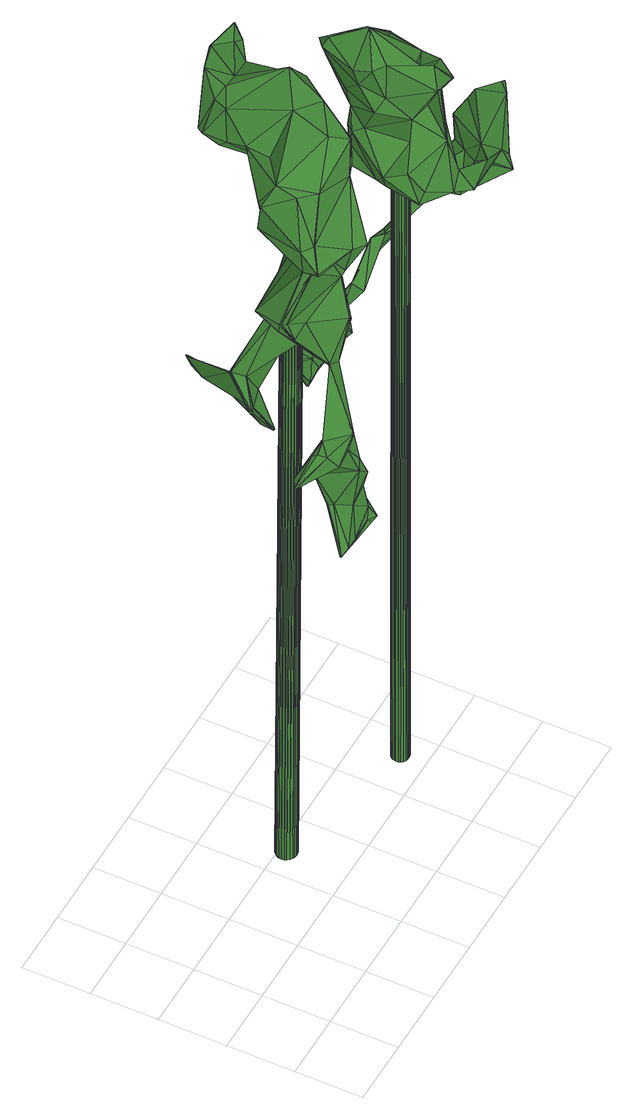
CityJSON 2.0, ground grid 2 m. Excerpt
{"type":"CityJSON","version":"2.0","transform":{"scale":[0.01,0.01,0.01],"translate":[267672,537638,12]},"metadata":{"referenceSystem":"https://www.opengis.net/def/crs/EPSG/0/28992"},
"CityObjects":{
"tree1":{"type":"SolitaryVegetationObject","attributes":{"gtid":8,"crown_width_m":5.99,"crown_median_z":33.62,"crown_r50_m":0.364,"crown_porosity":0.936,"trunk_H_m":20.65,"trunk_DBH_m":0.597,"trunk_radius_m":0.298,"trunk_base_height_m":12.97,"original_gtid":"8"},"geometry":[{"type":"Solid","lod":"3","boundaries":[[[[0,1,2]],[[3,4,5]],[[6,7,8]],[[6,8,9]],[[10,11,12]],[[13,14,15]],[[16,17,18]],[[19,16,20]],[[21,22,23]],[[24,25,26]],[[27,28,29]],[[21,23,30]],[[21,30,31]],[[23,32,30]],[[33,34,35]],[[36,37,38]],[[39,40,41]],[[42,43,44]],[[45,42,44]],[[46,39,47]],[[13,15,48]],[[49,50,45]],[[51,52,53]],[[13,51,54]],[[55,50,31]],[[13,56,52]],[[57,58,59]],[[60,61,62]],[[32,55,31]],[[3,2,1]],[[63,2,3]],[[31,30,32]],[[24,64,25]],[[65,25,64]],[[66,67,58]],[[68,69,70]],[[71,72,73]],[[74,55,32]],[[75,76,77]],[[78,1,0]],[[50,79,80]],[[49,81,22]],[[82,83,64]],[[84,85,86]],[[87,59,88]],[[89,5,90]],[[91,92,93]],[[18,17,14]],[[68,94,69]],[[39,46,95]],[[21,49,22]],[[31,50,49]],[[21,31,49]],[[96,97,42]],[[9,8,98]],[[46,81,99]],[[45,99,81]],[[100,101,102]],[[29,103,104]],[[65,105,47]],[[106,107,108]],[[95,40,39]],[[109,40,78]],[[0,109,78]],[[110,111,112]],[[45,50,80]],[[9,90,6]],[[97,79,74]],[[41,113,26]],[[13,54,14]],[[45,81,49]],[[39,65,47]],[[64,105,65]],[[62,71,114]],[[115,116,60]],[[25,39,26]],[[117,118,119]],[[120,57,121]],[[0,122,109]],[[123,109,122]],[[108,107,124]],[[41,26,39]],[[125,126,127]],[[16,128,17]],[[48,17,128]],[[12,129,10]],[[14,17,15]],[[48,15,17]],[[130,131,132]],[[32,133,74]],[[41,40,109]],[[78,40,95]],[[97,134,42]],[[12,135,124]],[[26,113,24]],[[136,117,94]],[[70,69,119]],[[137,116,138]],[[137,138,139]],[[44,43,140]],[[64,141,82]],[[104,142,29]],[[75,143,144]],[[72,145,146]],[[104,94,68]],[[112,121,36]],[[36,121,37]],[[35,90,33]],[[109,113,41]],[[72,146,73]],[[57,11,58]],[[120,11,57]],[[14,54,147]],[[101,28,102]],[[14,147,148]],[[119,69,117]],[[94,117,69]],[[149,150,27]],[[22,81,151]],[[47,81,46]],[[151,81,47]],[[87,88,67]],[[11,120,135]],[[39,25,65]],[[4,130,132]],[[152,82,141]],[[153,61,60]],[[154,61,153]],[[110,36,38]],[[130,3,1]],[[155,152,7]],[[156,27,150]],[[102,27,77]],[[155,157,152]],[[113,123,93]],[[66,11,10]],[[34,158,159]],[[160,111,161]],[[54,162,126]],[[163,164,165]],[[44,140,99]],[[44,99,45]],[[159,114,166]],[[68,149,104]],[[33,60,34]],[[27,167,149]],[[144,143,168]],[[7,169,8]],[[148,18,14]],[[16,18,20]],[[160,170,171]],[[94,104,103]],[[90,155,7]],[[90,7,6]],[[172,98,38]],[[112,36,110]],[[152,163,165]],[[152,165,7]],[[173,133,151]],[[5,155,90]],[[100,84,86]],[[139,98,172]],[[129,67,10]],[[78,132,131]],[[78,131,1]],[[174,95,132]],[[174,132,78]],[[172,38,175]],[[66,10,67]],[[98,139,9]],[[139,115,9]],[[108,76,106]],[[76,108,100]],[[27,102,28]],[[142,27,29]],[[166,176,177]],[[150,168,143]],[[178,34,159]],[[35,178,159]],[[172,137,139]],[[113,93,179]],[[180,70,119]],[[119,118,180]],[[35,34,178]],[[24,141,64]],[[181,182,38]],[[181,38,37]],[[168,68,183]],[[111,164,161]],[[184,185,169]],[[169,7,165]],[[100,186,84]],[[187,103,29]],[[116,115,138]],[[79,97,96]],[[156,77,27]],[[161,164,179]],[[114,71,73]],[[56,188,189]],[[73,166,114]],[[62,114,158]],[[158,114,159]],[[58,11,66]],[[74,190,97]],[[71,181,37]],[[3,5,89]],[[146,135,120]],[[42,134,43]],[[71,145,72]],[[58,67,88]],[[154,191,20]],[[124,107,12]],[[75,77,156]],[[192,60,116]],[[16,188,128]],[[23,22,151]],[[152,157,82]],[[166,177,63]],[[179,193,161]],[[137,51,53]],[[83,157,155]],[[83,82,157]],[[108,186,100]],[[121,145,71]],[[37,121,71]],[[160,112,111]],[[144,106,75]],[[121,112,120]],[[120,194,176]],[[195,43,134]],[[63,91,196]],[[182,175,38]],[[83,97,190]],[[197,83,190]],[[64,83,198]],[[64,198,105]],[[13,52,51]],[[57,84,186]],[[107,144,199]],[[106,144,107]],[[51,162,54]],[[147,200,148]],[[126,200,147]],[[140,132,95]],[[139,138,115]],[[62,127,181]],[[106,76,75]],[[196,123,122]],[[92,91,63]],[[189,16,19]],[[107,87,129]],[[12,107,129]],[[62,181,71]],[[2,196,122]],[[2,122,0]],[[195,132,140]],[[57,135,121]],[[133,197,190]],[[186,108,124]],[[196,93,123]],[[91,93,196]],[[174,78,95]],[[43,195,140]],[[146,145,135]],[[104,149,167]],[[51,175,182]],[[124,135,186]],[[115,60,33]],[[115,33,9]],[[136,101,117]],[[201,125,61]],[[146,120,73]],[[169,165,111]],[[161,193,160]],[[202,159,63]],[[202,63,3]],[[166,63,159]],[[140,46,99]],[[140,95,46]],[[173,197,133]],[[158,60,62]],[[60,158,34]],[[56,48,188]],[[130,1,131]],[[63,196,2]],[[3,89,202]],[[63,177,92]],[[57,186,135]],[[113,179,141]],[[113,141,24]],[[203,177,176]],[[128,188,48]],[[74,79,55]],[[50,55,79]],[[105,198,173]],[[56,13,48]],[[189,188,16]],[[52,56,53]],[[126,147,54]],[[182,181,127]],[[92,177,203]],[[38,98,185]],[[109,123,113]],[[111,110,184]],[[199,180,118]],[[107,199,87]],[[199,144,180]],[[118,86,199]],[[59,199,86]],[[70,183,68]],[[129,87,67]],[[59,58,88]],[[87,199,59]],[[89,90,35]],[[202,35,159]],[[144,70,180]],[[111,184,169]],[[89,35,202]],[[23,151,32]],[[33,90,9]],[[105,151,47]],[[151,105,173]],[[12,11,135]],[[145,121,135]],[[97,83,134]],[[4,132,195]],[[74,133,190]],[[32,151,133]],[[4,195,134]],[[134,83,4]],[[5,4,155]],[[155,4,83]],[[79,96,80]],[[154,204,201]],[[20,204,154]],[[125,201,200]],[[125,200,126]],[[201,204,200]],[[189,53,56]],[[162,127,126]],[[59,86,85]],[[59,85,57]],[[51,127,162]],[[182,127,51]],[[192,116,137]],[[104,167,142]],[[101,136,28]],[[100,77,76]],[[102,77,100]],[[118,117,101]],[[118,101,86]],[[100,86,101]],[[193,179,93]],[[51,172,175]],[[18,205,20]],[[4,3,130]],[[141,179,164]],[[141,164,163]],[[111,165,164]],[[152,141,163]],[[171,170,92]],[[8,169,185]],[[8,185,98]],[[184,38,185]],[[28,136,187]],[[28,187,29]],[[197,198,83]],[[198,197,173]],[[187,136,94]],[[203,176,194]],[[184,110,38]],[[160,193,170]],[[149,168,150]],[[149,68,168]],[[93,92,170]],[[93,170,193]],[[203,160,92]],[[160,171,92]],[[120,176,73]],[[73,176,166]],[[137,172,51]],[[160,203,194]],[[112,194,120]],[[160,194,112]],[[96,45,80]],[[137,153,192]],[[75,156,150]],[[201,61,154]],[[96,42,45]],[[153,137,53]],[[153,53,189]],[[27,142,167]],[[191,153,206]],[[191,154,153]],[[127,62,61]],[[127,61,125]],[[187,94,103]],[[20,191,19]],[[19,191,207]],[[207,191,208]],[[192,153,60]],[[207,208,19]],[[19,208,189]],[[191,206,208]],[[206,189,208]],[[206,153,189]],[[84,57,85]],[[20,205,204]],[[200,204,205]],[[200,205,148]],[[18,148,205]],[[144,183,70]],[[168,183,144]],[[150,143,75]],[[209,210,211]],[[209,211,212]],[[212,211,213]],[[212,213,214]],[[211,210,215]],[[211,215,213]],[[213,215,216]],[[213,216,214]],[[215,210,217]],[[215,217,216]],[[216,217,218]],[[216,218,214]],[[217,210,219]],[[217,219,218]],[[218,219,220]],[[218,220,214]],[[219,210,221]],[[219,221,220]],[[220,221,222]],[[220,222,214]],[[221,210,223]],[[221,223,222]],[[222,223,224]],[[222,224,214]],[[223,210,225]],[[223,225,224]],[[224,225,226]],[[224,226,214]],[[225,210,227]],[[225,227,226]],[[226,227,228]],[[226,228,214]],[[227,210,229]],[[227,229,228]],[[228,229,230]],[[228,230,214]],[[229,210,231]],[[229,231,230]],[[230,231,232]],[[230,232,214]],[[231,210,233]],[[231,233,232]],[[232,233,234]],[[232,234,214]],[[233,210,235]],[[233,235,234]],[[234,235,236]],[[234,236,214]],[[235,210,237]],[[235,237,236]],[[236,237,238]],[[236,238,214]],[[237,210,239]],[[237,239,238]],[[238,239,240]],[[238,240,214]],[[239,210,241]],[[239,241,240]],[[240,241,242]],[[240,242,214]],[[241,210,243]],[[241,243,242]],[[242,243,244]],[[242,244,214]],[[243,210,245]],[[243,245,244]],[[244,245,246]],[[244,246,214]],[[245,210,247]],[[245,247,246]],[[246,247,248]],[[246,248,214]],[[247,210,249]],[[247,249,248]],[[248,249,250]],[[248,250,214]],[[249,210,251]],[[249,251,250]],[[250,251,252]],[[250,252,214]],[[251,210,253]],[[251,253,252]],[[252,253,254]],[[252,254,214]],[[253,210,255]],[[253,255,254]],[[254,255,256]],[[254,256,214]],[[255,210,257]],[[255,257,256]],[[256,257,258]],[[256,258,214]],[[257,210,209]],[[257,209,258]],[[258,209,212]],[[258,212,214]]]]}]},
"tree2":{"type":"SolitaryVegetationObject","attributes":{"gtid":10,"crown_width_m":4.77,"crown_median_z":36.06,"crown_r50_m":0.335,"crown_porosity":0.913,"trunk_H_m":23.2,"trunk_DBH_m":0.503,"trunk_radius_m":0.252,"trunk_base_height_m":12.86,"original_gtid":"10"},"geometry":[{"type":"Solid","lod":"3","boundaries":[[[[259,260,261]],[[262,263,264]],[[265,266,267]],[[268,269,270]],[[271,272,273]],[[274,275,276]],[[277,278,279]],[[280,281,282]],[[283,284,285]],[[283,285,286]],[[287,288,289]],[[290,259,291]],[[287,286,285]],[[269,292,270]],[[283,293,284]],[[294,293,283]],[[295,279,278]],[[296,297,298]],[[269,268,299]],[[300,301,302]],[[300,303,301]],[[275,304,305]],[[306,291,307]],[[308,296,309]],[[290,310,259]],[[259,310,260]],[[311,312,313]],[[281,312,311]],[[314,315,316]],[[317,318,303]],[[271,273,319]],[[320,321,299]],[[280,322,277]],[[291,306,323]],[[269,324,304]],[[305,304,324]],[[325,326,327]],[[328,320,268]],[[282,329,330]],[[331,321,320]],[[330,329,332]],[[333,334,274]],[[270,292,335]],[[331,320,336]],[[269,299,337]],[[338,283,339]],[[328,297,336]],[[340,341,342]],[[326,343,327]],[[344,327,343]],[[335,297,328]],[[341,340,286]],[[345,341,286]],[[328,336,320]],[[298,334,333]],[[346,266,347]],[[338,348,349]],[[326,300,350]],[[306,351,323]],[[294,352,353]],[[298,333,296]],[[354,355,266]],[[356,274,334]],[[275,305,344]],[[328,270,335]],[[320,299,268]],[[357,358,359]],[[360,361,362]],[[279,280,277]],[[314,316,272]],[[363,267,357]],[[261,260,314]],[[272,316,364]],[[272,364,365]],[[273,272,365]],[[291,366,307]],[[323,367,291]],[[368,291,367]],[[365,364,315]],[[278,369,311]],[[370,277,371]],[[292,274,356]],[[291,259,261]],[[372,347,265]],[[315,364,316]],[[308,336,297]],[[332,366,261]],[[373,360,362]],[[345,312,341]],[[354,347,374]],[[308,297,296]],[[375,295,278]],[[298,297,335]],[[314,271,261]],[[345,313,312]],[[268,270,328]],[[348,318,349]],[[332,329,376]],[[338,294,283]],[[295,377,378]],[[302,379,358]],[[326,358,379]],[[267,380,357]],[[278,277,370]],[[370,329,381]],[[376,329,370]],[[299,321,337]],[[382,264,350]],[[263,350,264]],[[371,307,366]],[[306,307,371]],[[279,281,280]],[[363,383,267]],[[272,271,314]],[[343,326,350]],[[296,333,309]],[[354,384,347]],[[311,369,282]],[[339,283,340]],[[286,340,283]],[[370,381,278]],[[273,332,319]],[[339,340,342]],[[292,356,335]],[[385,349,386]],[[387,339,288]],[[266,388,380]],[[346,384,389]],[[321,331,360]],[[384,346,347]],[[317,301,284]],[[302,301,317]],[[308,361,336]],[[309,374,308]],[[374,309,390]],[[391,392,390]],[[355,390,392]],[[355,392,391]],[[284,301,393]],[[284,393,285]],[[312,281,279]],[[381,369,278]],[[338,339,387]],[[385,352,349]],[[335,334,298]],[[335,356,334]],[[386,353,385]],[[349,352,294]],[[349,294,338]],[[282,351,280]],[[377,394,313]],[[345,377,313]],[[363,357,359]],[[343,350,263]],[[282,330,351]],[[351,306,322]],[[312,378,341]],[[279,378,312]],[[389,354,266]],[[323,351,330]],[[387,348,338]],[[336,361,331]],[[276,262,333]],[[333,274,276]],[[310,290,368]],[[310,368,365]],[[291,261,366]],[[376,366,332]],[[385,353,352]],[[345,395,377]],[[286,395,345]],[[311,282,281]],[[315,310,365]],[[386,293,294]],[[284,293,317]],[[386,317,293]],[[314,310,315]],[[260,310,314]],[[353,386,294]],[[308,374,361]],[[261,319,332]],[[271,319,261]],[[330,367,323]],[[276,263,262]],[[269,304,396]],[[274,396,304]],[[305,397,344]],[[275,263,276]],[[374,347,372]],[[398,399,400]],[[327,344,397]],[[266,346,389]],[[305,327,397]],[[275,343,263]],[[376,370,366]],[[380,388,400]],[[275,274,304]],[[344,343,275]],[[265,347,266]],[[311,313,394]],[[375,311,394]],[[266,380,267]],[[342,341,289]],[[287,395,286]],[[287,289,395]],[[377,395,289]],[[341,377,289]],[[398,400,388]],[[349,318,386]],[[262,264,333]],[[380,400,357]],[[384,354,389]],[[305,324,327]],[[291,368,290]],[[342,288,339]],[[342,289,288]],[[387,318,348]],[[387,288,318]],[[393,301,318]],[[371,366,370]],[[386,318,317]],[[393,318,288]],[[303,302,317]],[[303,379,302]],[[374,390,354]],[[350,300,382]],[[282,369,329]],[[381,329,369]],[[332,367,330]],[[273,367,332]],[[388,355,398]],[[264,391,390]],[[295,394,377]],[[382,391,264]],[[373,383,363]],[[373,362,383]],[[398,391,300]],[[382,300,391]],[[300,326,379]],[[300,379,303]],[[375,278,311]],[[341,378,377]],[[351,322,280]],[[371,322,306]],[[375,394,295]],[[309,333,401]],[[264,401,333]],[[390,401,264]],[[362,265,267]],[[326,373,363]],[[325,373,326]],[[326,363,359]],[[358,326,359]],[[325,327,373]],[[388,266,355]],[[265,361,372]],[[300,302,399]],[[300,399,398]],[[360,373,402]],[[399,358,400]],[[399,302,358]],[[357,400,358]],[[274,269,396]],[[292,269,274]],[[337,324,269]],[[277,322,371]],[[295,378,279]],[[288,287,393]],[[362,267,383]],[[285,393,287]],[[318,301,303]],[[324,402,327]],[[327,402,373]],[[360,402,321]],[[324,337,402]],[[321,402,337]],[[391,398,355]],[[368,273,365]],[[368,367,273]],[[360,331,361]],[[390,355,354]],[[372,361,374]],[[362,361,265]],[[309,401,390]],[[403,404,405]],[[403,405,406]],[[406,405,407]],[[406,407,408]],[[405,404,409]],[[405,409,407]],[[407,409,410]],[[407,410,408]],[[409,404,411]],[[409,411,410]],[[410,411,412]],[[410,412,408]],[[411,404,413]],[[411,413,412]],[[412,413,414]],[[412,414,408]],[[413,404,415]],[[413,415,414]],[[414,415,416]],[[414,416,408]],[[415,404,417]],[[415,417,416]],[[416,417,418]],[[416,418,408]],[[417,404,419]],[[417,419,418]],[[418,419,420]],[[418,420,408]],[[419,404,421]],[[419,421,420]],[[420,421,422]],[[420,422,408]],[[421,404,423]],[[421,423,422]],[[422,423,424]],[[422,424,408]],[[423,404,425]],[[423,425,424]],[[424,425,426]],[[424,426,408]],[[425,404,427]],[[425,427,426]],[[426,427,428]],[[426,428,408]],[[427,404,429]],[[427,429,428]],[[428,429,430]],[[428,430,408]],[[429,404,431]],[[429,431,430]],[[430,431,432]],[[430,432,408]],[[431,404,433]],[[431,433,432]],[[432,433,434]],[[432,434,408]],[[433,404,435]],[[433,435,434]],[[434,435,436]],[[434,436,408]],[[435,404,437]],[[435,437,436]],[[436,437,438]],[[436,438,408]],[[437,404,439]],[[437,439,438]],[[438,439,440]],[[438,440,408]],[[439,404,441]],[[439,441,440]],[[440,441,442]],[[440,442,408]],[[441,404,443]],[[441,443,442]],[[442,443,444]],[[442,444,408]],[[443,404,445]],[[443,445,444]],[[444,445,446]],[[444,446,408]],[[445,404,447]],[[445,447,446]],[[446,447,448]],[[446,448,408]],[[447,404,449]],[[447,449,448]],[[448,449,450]],[[448,450,408]],[[449,404,451]],[[449,451,450]],[[450,451,452]],[[450,452,408]],[[451,404,403]],[[451,403,452]],[[452,403,406]],[[452,406,408]]]]}]}
},
"vertices":[
[422,317,2674],[394,409,2621],[387,289,2514],[415,428,2511],[581,467,2585],[599,442,2481],[624,468,2307],[626,465,2307],[627,462,2226],[625,465,2226],[121,115,2075],[166,108,2094],[203,126,2061],[512,480,1751],[500,480,1703],[503,482,1705],[464,576,1809],[487,537,1765],[454,539,1801],[434,631,1868],[423,593,1851],[842,717,2746],[789,692,2737],[834,690,2702],[639,269,2624],[678,357,2695],[609,255,2753],[334,71,1743],[327,59,1718],[348,43,1666],[844,718,2744],[842,720,2744],[825,701,2667],[593,435,2264],[420,412,2191],[552,396,2324],[536,223,2129],[499,253,2106],[553,366,2049],[665,365,2790],[574,304,2773],[606,255,2754],[557,677,2635],[540,656,2644],[583,642,2738],[643,704,2772],[702,485,2826],[763,467,2743],[490,537,1765],[729,728,2762],[728,731,2759],[460,450,1843],[469,484,1821],[443,476,1870],[411,376,1772],[823,703,2667],[485,550,1795],[253,62,2061],[129,76,2082],[154,53,2034],[455,426,2136],[369,484,1978],[440,401,2134],[385,281,2444],[657,438,2576],[721,421,2695],[123,101,2086],[54,132,2008],[228,51,1677],[154,47,1691],[153,50,1693],[414,246,2102],[378,211,2151],[341,283,2222],[750,677,2596],[278,105,1822],[288,92,1837],[316,69,1805],[425,379,2689],[735,693,2670],[712,715,2730],[662,624,2761],[660,451,2519],[653,486,2547],[285,61,1936],[250,77,1996],[257,47,1923],[88,143,1989],[56,129,2007],[568,419,2422],[611,470,2318],[376,229,2462],[406,263,2429],[510,201,2450],[228,48,1678],[597,418,2794],[658,663,2695],[636,674,2579],[657,464,2153],[616,626,2766],[312,52,1864],[263,69,1775],[314,66,1804],[328,47,1662],[329,49,1660],[729,461,2692],[254,114,1867],[153,128,1973],[257,103,1892],[459,271,2678],[544,221,2144],[531,242,2313],[510,207,2187],[587,248,2636],[351,335,2225],[616,454,2179],[521,416,2110],[181,40,1704],[203,95,1823],[153,46,1694],[339,178,2188],[394,179,2146],[411,260,2527],[415,261,2527],[251,81,1996],[321,395,1910],[352,409,1894],[394,451,1954],[485,562,1790],[86,152,2003],[426,427,2571],[415,426,2611],[524,518,2676],[751,673,2597],[534,603,2630],[254,66,2061],[230,46,1689],[564,426,2012],[627,451,2162],[654,466,2152],[564,599,2741],[590,326,2523],[349,46,1664],[262,73,1774],[199,113,1822],[388,198,2140],[337,180,2186],[408,377,1771],[399,410,1786],[310,57,1680],[289,80,1775],[775,651,2695],[602,413,2406],[371,487,1977],[367,487,1977],[647,472,2492],[324,79,1771],[657,464,2503],[417,411,2189],[375,414,2240],[527,241,2314],[534,233,2337],[381,423,1862],[519,296,2382],[529,262,2364],[556,374,2352],[351,330,2252],[329,57,1688],[230,50,1689],[587,382,2247],[495,260,2402],[389,345,2250],[567,424,2011],[695,605,2696],[538,457,2650],[548,414,2012],[344,282,2223],[354,328,2252],[429,378,2210],[545,175,2452],[197,110,1822],[471,326,2078],[529,383,2034],[178,47,1703],[511,324,2175],[628,448,2163],[286,64,1937],[310,53,1680],[487,560,1792],[446,614,1880],[696,650,2599],[434,647,1897],[488,424,2107],[530,232,2337],[428,294,2203],[532,579,2652],[371,229,2472],[687,640,2613],[691,494,2676],[151,125,1972],[358,424,1869],[318,398,1908],[475,335,2405],[376,321,2234],[364,437,1884],[433,502,1840],[442,614,1880],[436,650,1896],[437,647,1898],[505,375,97],[475,375,97],[504,383,97],[519,368,2162],[518,376,2162],[489,368,2162],[501,390,97],[515,383,2162],[496,396,97],[510,389,2162],[490,401,97],[504,394,2162],[483,404,97],[497,397,2162],[475,405,97],[489,398,2162],[467,404,97],[481,397,2162],[460,401,97],[474,394,2162],[454,396,97],[468,390,2162],[449,390,97],[463,383,2162],[446,383,97],[460,376,2162],[445,375,97],[459,369,2162],[446,367,97],[460,361,2162],[449,360,97],[463,354,2162],[454,354,97],[468,347,2162],[460,349,97],[474,343,2162],[467,346,97],[481,340,2162],[475,345,97],[489,339,2162],[483,346,97],[497,340,2162],[490,349,97],[504,343,2162],[496,354,97],[510,347,2162],[501,360,97],[515,353,2162],[504,367,97],[518,361,2162],
[691,492,1717],[697,477,1698],[728,433,1711],[1045,261,2594],[982,184,2638],[1004,231,2536],[867,388,2470],[827,293,2370],[786,254,2435],[872,457,2791],[910,359,2841],[927,432,2772],[750,424,1662],[772,439,1619],[809,375,1745],[1002,252,2718],[982,186,2738],[1009,214,2689],[774,339,2002],[776,303,1989],[880,338,2075],[875,369,1942],[913,360,1976],[876,359,1935],[1097,165,2293],[1059,13,2328],[1011,124,2236],[1026,186,2199],[994,135,2232],[1060,156,2329],[1002,266,2232],[694,494,1717],[692,494,1769],[922,385,2742],[1069,31,2366],[1182,139,2417],[901,307,2085],[1075,386,2586],[1051,441,2667],[1079,384,2653],[811,355,2772],[877,80,2466],[993,55,2406],[848,19,2447],[994,54,2409],[918,213,2760],[919,173,2777],[776,418,1858],[747,420,1855],[1014,431,2595],[1045,400,2556],[700,480,1697],[912,343,1974],[944,333,2053],[961,295,2058],[728,435,1620],[739,453,1587],[739,449,1586],[1033,32,2420],[1039,97,2403],[806,373,1745],[851,466,2769],[823,346,2713],[849,373,1922],[816,415,1817],[852,277,2792],[908,186,2633],[890,119,2546],[899,152,2709],[926,514,2711],[835,385,1850],[837,388,1850],[863,405,2631],[809,356,1770],[1072,298,2596],[1072,376,2658],[1051,439,2670],[929,497,2656],[812,298,2794],[1187,168,2409],[1107,210,2300],[1053,237,2228],[1001,288,2117],[1005,268,2233],[929,159,2683],[917,115,2762],[991,284,2096],[861,412,2355],[880,402,2408],[1137,188,2439],[1130,162,2493],[933,146,2565],[834,389,1872],[1168,96,2522],[1168,94,2521],[881,399,2408],[885,232,2372],[1069,376,2658],[768,138,2407],[803,55,2464],[784,130,2443],[824,297,2626],[866,390,2570],[875,355,2491],[804,190,2462],[772,442,1620],[769,450,1650],[748,406,1856],[814,412,1796],[772,440,1718],[870,357,1933],[751,360,1903],[753,390,1906],[879,405,2482],[872,212,2596],[899,406,2478],[907,324,2024],[806,379,1818],[931,283,2094],[903,309,2085],[876,78,2468],[800,251,2392],[849,370,1920],[925,175,2530],[903,234,2472],[864,414,2353],[1152,96,2533],[1129,69,2525],[1114,218,2387],[884,231,2369],[864,410,2354],[945,328,2504],[911,227,2468],[905,234,2470],[1032,112,2337],[936,296,2058],[1006,212,2199],[909,227,2752],[915,117,2762],[879,206,2398],[839,99,2437],[771,138,2405],[1035,297,2579],[845,276,2672],[950,275,86],[925,275,86],[949,282,86],[949,272,2406],[948,279,2406],[923,272,2406],[947,288,86],[945,285,2406],[943,293,86],[941,290,2406],[938,297,86],[936,294,2406],[932,299,86],[930,297,2406],[925,300,86],[923,297,2406],[918,299,86],[917,296,2406],[912,297,86],[911,294,2406],[907,293,86],[906,290,2406],[903,288,86],[902,285,2406],[901,281,86],[899,279,2406],[900,275,86],[898,272,2406],[901,269,86],[899,266,2406],[903,262,86],[902,260,2406],[907,257,86],[906,254,2406],[912,253,86],[911,250,2406],[918,251,86],[917,248,2406],[925,250,86],[924,247,2406],[932,251,86],[930,248,2406],[938,253,86],[936,251,2406],[943,257,86],[941,255,2406],[947,262,86],[945,260,2406],[949,269,86],[948,266,2406]
]}
